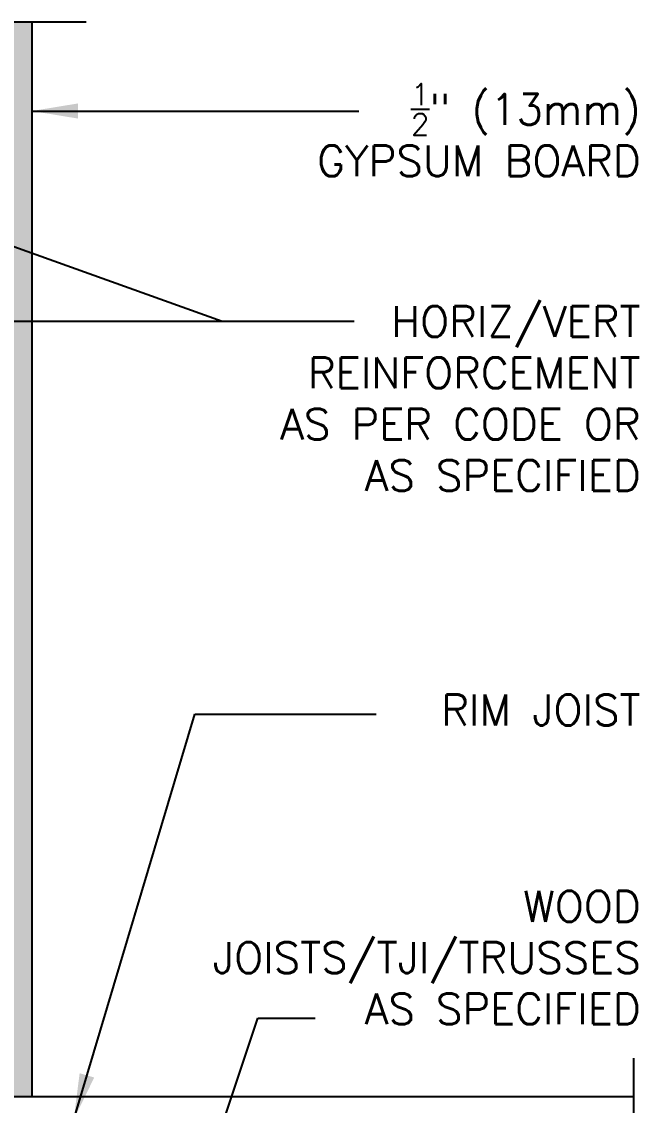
# Model space of a CAD drawing. Header units: inches. Extents: x 101.5 to 155.1, y -6.5 to 64.3.
# Drawn here: x 136.97 to 152, y 36.91 to 63.31 of the extents above; entities that cross this region are included whole.
import ezdxf

# ---------------------------------------------------------------- set-up
doc = ezdxf.new("R2010")
doc.units = ezdxf.units.IN
doc.header["$LTSCALE"] = 0.5
doc.header["$MEASUREMENT"] = 0
for name, color, linetype in [('HATCH', 12, 'Continuous'), ('LINE9', 9, 'Continuous'), ('TEXT', 4, 'Continuous')]:
    doc.layers.add(name, color=color, linetype=linetype)
doc.styles.add('DIM', font='romans.shx', dxfattribs={"width": 0.7})
doc.styles.add('ROMANS', font='romans.shx', dxfattribs={"height": 1.125})
doc.dimstyles.new('ext_12', dxfattribs={"dimscale": 12, "dimtxt": 0.09375, "dimasz": 0.09375, "dimexe": 0.09375, "dimexo": 0.0625, "dimgap": 0.0625, "dimtad": 1, "dimdec": 1, "dimzin": 3, "dimdsep": 46, "dimlunit": 4, "dimtxsty": 'DIM', "dimcen": 0.09, "dimdle": 0.09375, "dimclrt": 4, "dimadec": 0, "dimazin": 0, "dimtfac": 1, "dimtdec": 1, "dimtmove": 2, "dimatfit": 3, "dimfxl": 1, "dimfrac": 2, "dimtolj": 1, "dimtzin": 0, "dimarcsym": 0})

msp = doc.modelspace()

# ---------------------------------------------------------------- hatches: boundary and pattern name
at = {"layer": 'HATCH'}
h = msp.add_hatch(dxfattribs=at)
h.set_pattern_fill('AR-SAND', color=256, scale=0.25, style=0)
h.set_pattern_definition([(37.5, (79.4149, 8.05827), (-0.0157483, 0.481706), [0, -0.38, 0, -0.425, 0, -0.40625]), (7.5, (79.4149, 8.0583), (0.442444, 0.7055365), [0, -0.205, 0, -0.3425, 0, -0.13125]), (327.5, (79.1074, 8.05827), (0.7785355, 0.0014148), [0, -0.125, 0, -0.45, 0, -0.5875]), (317.5, (79.1074, 8.0583), (0.7515317, 0.219419), [0, -0.0625, 0, -0.295, 0, -0.3375])])
h.paths.add_polyline_path([(137.216, 63.312), (136.716, 63.312), (136.716, 45.312), (136.716, 37.125), (137.216, 37.125)])

# ---------------------------------------------------------------- linework, layer by layer
at = {"layer": 'LINE9'}
for p, q in [((127.903, 63.312), (138.536, 63.312)), ((137.216, 63.312), (137.216, 37.125)), ((136.716, 37.125), (151.867, 37.125))]:
    msp.add_line(p, q, dxfattribs=at)
msp.add_lwpolyline([(151.867, 38.062), (151.867, 35.695)], dxfattribs=at)

# ---------------------------------------------------------------- texts
at = {"layer": 'TEXT', "char_height": 0.75, "attachment_point": 6, "style": 'ROMANS'}
for s, insert, width in [('\\A1;{\\H0.7x;\\S1/2;}" (13mm) GYPSUM BOARD', (152.037, 60.677), 9.63523), ('\\A1;{\\H1x;HORIZ/VERT REINFORCEMENT AS PER CODE OR AS SPECIFIED}', (152.037, 54.132), 10.45419), ('RIM JOIST', (152.037, 46.543), 11.43486), ('WOOD JOISTS/TJI/TRUSSES AS SPECIFIED', (152.037, 40.509), 11.43486)]:
    msp.add_mtext(s, dxfattribs=dict(at, insert=insert, width=width))

# ---------------------------------------------------------------- leaders
at = {"layer": 'TEXT'}
for points, override in [([(137.216, 61.136), (145.179, 61.136)], {"dimgap": 0.0625, "dimtad": 0}), ([(130.023, 60.251), (141.851, 56.013), (145.06, 56.013)], {"dimtad": 0}), ([(129.108, 56.013), (145.06, 56.013)], {"dimgap": 0.0625, "dimtad": 0}), ([(138.233, 36.562), (141.178, 46.442), (145.596, 46.442)], {"dimtad": 0}), ([(141.196, 34.472), (142.717, 39.033), (144.115, 39.033)], {"dimtad": 0})]:
    msp.add_leader(points, dimstyle='ext_12', override=override, dxfattribs=at)

doc.saveas('drawing.dxf')
